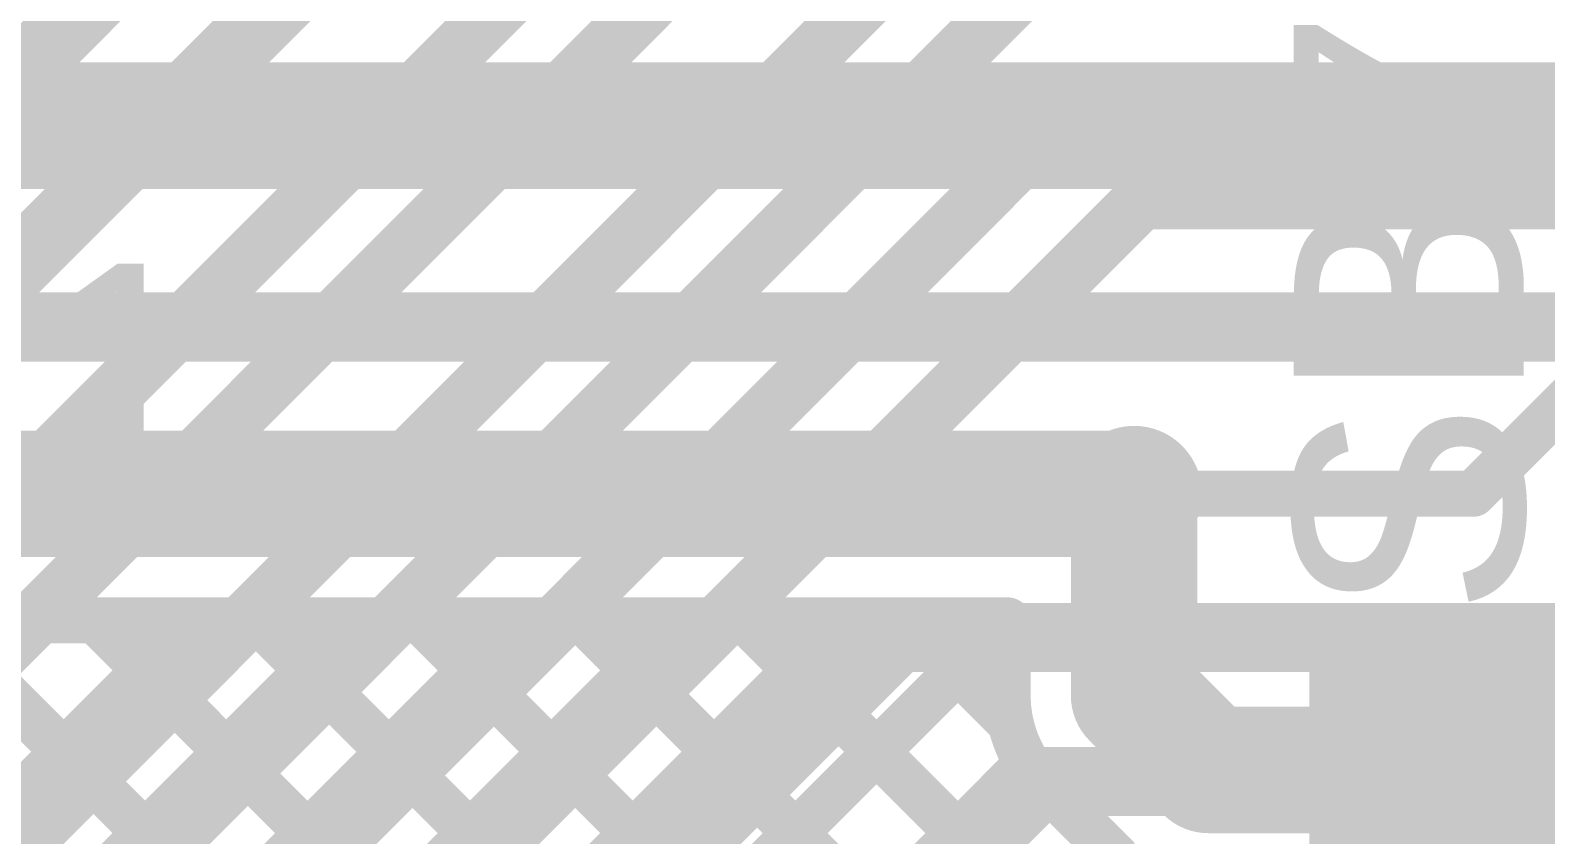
# Model space of a CAD drawing. Header units: millimetres. Extents: x -0.57 to 2.98, y -0.65 to 2.86.
# Drawn here: x 1.542 to 1.8056, y 1.4977 to 1.6376 of the extents above; entities that cross this region are included whole.
import ezdxf

# ---------------------------------------------------------------- set-up
doc = ezdxf.new("R2010")
doc.units = ezdxf.units.MM
doc.header["$MEASUREMENT"] = 0
for name, color, linetype in [('BottomLayer', 5, 'Continuous'), ('BottomSolder', 6, 'Continuous'), ('Mechanical2', 216, 'Continuous'), ('TopLayer', 1, 'Continuous'), ('TopOverlay', 2, 'Continuous'), ('TopPaste', 8, 'Continuous'), ('TopSolder', 216, 'Continuous'), ('ViaHoleLayer', 16, 'Continuous')]:
    doc.layers.add(name, color=color, linetype=linetype)
doc.styles.add('Arial', font='', dxfattribs={"height": 0.2})
doc.styles.get('Arial').set_extended_font_data('Arial')

# ---------------------------------------------------------------- blocks, each defined once
blk = doc.blocks.new('SOLDER_BRIDGE_126')
at = {"layer": 'TopLayer'}
for points in [[(-0.045, -0.0175), (-0.045, 0.0175), (-0.015, 0.0175), (-0.015, -0.0175)], [(0.015, -0.0175), (0.015, 0.0175), (0.045, 0.0175), (0.045, -0.0175)]]:
    blk.add_hatch(color=1, dxfattribs=at).paths.add_polyline_path(points)
at = {"layer": 'TopPaste'}
for points in [[(-0.045, -0.0175), (-0.045, 0.0175), (-0.015, 0.0175), (-0.015, -0.0175)], [(0.015, -0.0175), (0.015, 0.0175), (0.045, 0.0175), (0.045, -0.0175)]]:
    blk.add_hatch(color=8, dxfattribs=at).paths.add_polyline_path(points)
at = {"layer": 'TopSolder'}
for points in [[(-0.049, -0.0215), (-0.049, 0.0215), (-0.011, 0.0215), (-0.011, -0.0215)], [(0.011, -0.0215), (0.011, 0.0215), (0.049, 0.0215), (0.049, -0.0215)]]:
    blk.add_hatch(color=216, dxfattribs=at).paths.add_polyline_path(points)
at = {"layer": 'TopOverlay', "const_width": 0.005}
for points in [[(-0.05, -0.022), (-0.05, 0.022)], [(0.05, 0.022), (-0.05, 0.022)], [(0.05, -0.022), (0.05, 0.022)], [(0.05, -0.022), (-0.05, -0.022)]]:
    blk.add_lwpolyline(points, dxfattribs=at)
at = {"layer": 'TopOverlay', "const_width": 0.0025}
for points in [[(-0.05125, 0.022, 1), (-0.04875, 0.022, 1)], [(-0.05125, 0.022, 1), (-0.04875, 0.022, 1)], [(0.04875, 0.022, 1), (0.05125, 0.022, 1)], [(0.04875, 0.022, 1), (0.05125, 0.022, 1)], [(-0.05125, -0.022, 1), (-0.04875, -0.022, 1)], [(-0.05125, -0.022, 1), (-0.04875, -0.022, 1)], [(0.04875, -0.022, 1), (0.05125, -0.022, 1)], [(0.04875, -0.022, 1), (0.05125, -0.022, 1)]]:
    blk.add_lwpolyline(points, format="xyb", close=True, dxfattribs=at)
blk = doc.blocks.new('ESP32_WROVER_E_N8R8_292')
at = {"layer": 'TopOverlay', "const_width": 0.005}
for points in [[(0.35669, -0.49331), (0.35669, -0.48543)], [(-0.35197, -0.49331), (0.35669, -0.49331)]]:
    blk.add_lwpolyline(points, dxfattribs=at)
at = {"layer": 'TopOverlay', "const_width": 0.0025}
for points in [[(0.35544, -0.48543, 1), (0.35794, -0.48543, 1)], [(0.35544, -0.49331, 1), (0.35794, -0.49331, 1)], [(0.35544, -0.49331, 1), (0.35794, -0.49331, 1)]]:
    blk.add_lwpolyline(points, format="xyb", close=True, dxfattribs=at)

msp = doc.modelspace()

# ---------------------------------------------------------------- hatches: boundary and pattern name
at = {"layer": 'BottomLayer'}
h = msp.add_hatch(color=5, dxfattribs=at)
edge = h.paths.add_edge_path()
edge.add_arc((1.734, 1.557), 0.01181, 0, 360)
at = {"layer": 'BottomSolder'}
h = msp.add_hatch(color=6, dxfattribs=at)
edge = h.paths.add_edge_path()
edge.add_arc((1.734, 1.557), 0.00791, 0, 360)
at = {"layer": 'TopLayer'}
h = msp.add_hatch(color=1, dxfattribs=at)
edge = h.paths.add_edge_path()
edge.add_arc((1.734, 1.557), 0.01181, 0, 360)
at = {"layer": 'TopSolder'}
h = msp.add_hatch(color=216, dxfattribs=at)
edge = h.paths.add_edge_path()
edge.add_arc((1.734, 1.557), 0.00791, 0, 360)
at = {"layer": 'ViaHoleLayer'}
h = msp.add_hatch(color=16, dxfattribs=at)
edge = h.paths.add_edge_path()
edge.add_arc((1.734, 1.557), 0.00591, 0, 360)

# ---------------------------------------------------------------- linework, layer by layer
at = {"layer": 'BottomLayer'}
for points, const_width in [([(1.17884, 1.26884), (1.72292, 1.81292)], 0.012), ([(1.18581, 1.24281), (1.75, 1.807)], 0.012), ([(1.346, 1.364), (1.73048, 1.74848)], 0.01), ([(1.364, 1.35654), (1.73793, 1.73048)], 0.01), ([(1.487, 1.44246), (1.75154, 1.707)], 0.01), ([(1.505, 1.435), (1.759, 1.689)], 0.01), ([(1.53531, 1.43631), (1.725, 1.626)], 0.01), ([(1.725, 1.626), (1.98746, 1.626)], 0.01), ([(1.55531, 1.42803), (1.73528, 1.608)], 0.01), ([(1.73528, 1.608), (1.98, 1.608)], 0.01), ([(1.793, 1.557), (1.824, 1.588)], 0.008), ([(1.734, 1.557), (1.793, 1.557)], 0.008), ([(1.58, 1.419), (1.693, 1.532)], 0.012), ([(1.693, 1.532), (1.914, 1.532)], 0.012), ([(1.654, 1.443), (1.718, 1.507)], 0.012), ([(1.718, 1.507), (1.89, 1.507)], 0.012)]:
    msp.add_lwpolyline(points, dxfattribs=dict(at, const_width=const_width))
for points, const_width in [([(1.7225, 1.626, 1), (1.7275, 1.626, 1)], 0.005), ([(1.7225, 1.626, 1), (1.7275, 1.626, 1)], 0.005), ([(1.73278, 1.608, 1), (1.73778, 1.608, 1)], 0.005), ([(1.73278, 1.608, 1), (1.73778, 1.608, 1)], 0.005), ([(1.732, 1.557, 1), (1.736, 1.557, 1)], 0.004), ([(1.791, 1.557, 1), (1.795, 1.557, 1)], 0.004), ([(1.791, 1.557, 1), (1.795, 1.557, 1)], 0.004), ([(1.69, 1.532, 1), (1.696, 1.532, 1)], 0.006), ([(1.69, 1.532, 1), (1.696, 1.532, 1)], 0.006), ([(1.715, 1.507, 1), (1.721, 1.507, 1)], 0.006), ([(1.715, 1.507, 1), (1.721, 1.507, 1)], 0.006)]:
    msp.add_lwpolyline(points, format="xyb", close=True, dxfattribs=dict(at, const_width=const_width))
at = {"layer": 'Mechanical2', "const_width": 0.01}
msp.add_lwpolyline([(1.75783, 2.80917, -6.230382), (0.64896, 2.81029)], format="xyb", dxfattribs=at)
at = {"layer": 'TopLayer'}
for points, const_width in [([(1.459, 1.621), (1.889, 1.621)], 0.022), ([(1.437, 1.586), (1.81336, 1.586)], 0.012), ([(1.414, 1.557), (1.734, 1.557)], 0.022), ([(1.734, 1.52189), (1.734, 1.557)], 0.022), ([(1.414, 1.535), (1.712, 1.535)], 0.008), ([(1.45522, 1.44789), (1.54233, 1.535)], 0.008), ([(1.46936, 1.43375), (1.57061, 1.535)], 0.008), ([(1.48169, 1.41779), (1.59889, 1.535)], 0.008), ([(1.48169, 1.41779), (1.59889, 1.535)], 0.008), ([(1.48218, 1.39), (1.62718, 1.535)], 0.008), ([(1.51046, 1.39), (1.65546, 1.535)], 0.008), ([(1.52492, 1.535), (1.62012, 1.4398)], 0.008), ([(1.53875, 1.39), (1.68375, 1.535)], 0.008), ([(1.5532, 1.535), (1.63408, 1.45412)], 0.008), ([(1.56703, 1.39), (1.712, 1.53497)], 0.008), ([(1.58149, 1.535), (1.65089, 1.4656)], 0.008), ([(1.60977, 1.535), (1.70327, 1.4415)], 0.008), ([(1.63806, 1.535), (1.7295, 1.44356)], 0.008), ([(1.66634, 1.535), (1.72393, 1.47741)], 0.008), ([(1.69463, 1.535), (1.71253, 1.5171)], 0.008), ([(1.712, 1.52189), (1.712, 1.535)], 0.008), ([(1.734, 1.52189), (1.74689, 1.509)], 0.022), ([(1.74689, 1.509), (1.789, 1.509)], 0.022), ([(1.66704, 1.46172), (1.71542, 1.51011)], 0.008), ([(1.71848, 1.50629), (1.73129, 1.49348)], 0.008), ([(1.67681, 1.44321), (1.72919, 1.49559)], 0.008)]:
    msp.add_lwpolyline(points, dxfattribs=dict(at, const_width=const_width))
for points, const_width in [([(1.7285, 1.557, 1), (1.7395, 1.557, 1)], 0.011), ([(1.7285, 1.557, 1), (1.7395, 1.557, 1)], 0.011), ([(1.54033, 1.535, 1), (1.54433, 1.535, 1)], 0.004), ([(1.5512, 1.535, 1), (1.5552, 1.535, 1)], 0.004), ([(1.56861, 1.535, 1), (1.57261, 1.535, 1)], 0.004), ([(1.57949, 1.535, 1), (1.58349, 1.535, 1)], 0.004), ([(1.59689, 1.535, 1), (1.60089, 1.535, 1)], 0.004), ([(1.59689, 1.535, 1), (1.60089, 1.535, 1)], 0.004), ([(1.60777, 1.535, 1), (1.61177, 1.535, 1)], 0.004), ([(1.62518, 1.535, 1), (1.62918, 1.535, 1)], 0.004), ([(1.63606, 1.535, 1), (1.64006, 1.535, 1)], 0.004), ([(1.65346, 1.535, 1), (1.65746, 1.535, 1)], 0.004), ([(1.66434, 1.535, 1), (1.66834, 1.535, 1)], 0.004), ([(1.68175, 1.535, 1), (1.68575, 1.535, 1)], 0.004), ([(1.69263, 1.535, 1), (1.69663, 1.535, 1)], 0.004), ([(1.71, 1.535, 1), (1.714, 1.535, 1)], 0.004), ([(1.71, 1.535, 1), (1.714, 1.535, 1)], 0.004), ([(1.71, 1.53497, 1), (1.714, 1.53497, 1)], 0.004), ([(1.7285, 1.52189, 1), (1.7395, 1.52189, 1)], 0.011), ([(1.7285, 1.52189, 1), (1.7395, 1.52189, 1)], 0.011), ([(1.71, 1.52189, 1), (1.714, 1.52189, 1)], 0.004), ([(1.71, 1.52189, 1), (1.714, 1.52189, 1)], 0.004), ([(1.71, 1.52189, 1), (1.714, 1.52189, 1)], 0.004), ([(1.71053, 1.5171, 1), (1.71453, 1.5171, 1)], 0.004), ([(1.74139, 1.509, 1), (1.75239, 1.509, 1)], 0.011), ([(1.74139, 1.509, 1), (1.75239, 1.509, 1)], 0.011), ([(1.7835, 1.509, 1), (1.7945, 1.509, 1)], 0.011), ([(1.71342, 1.51011, 1), (1.71742, 1.51011, 1)], 0.004), ([(1.71644, 1.50633, 1), (1.72044, 1.50633, 1)], 0.004), ([(1.71648, 1.50629, 1), (1.72048, 1.50629, 1)], 0.004), ([(1.71648, 1.50629, 1), (1.72048, 1.50629, 1)], 0.004), ([(1.72719, 1.49559, 1), (1.73119, 1.49559, 1)], 0.004)]:
    msp.add_lwpolyline(points, format="xyb", close=True, dxfattribs=dict(at, const_width=const_width))
at = {"layer": 'TopLayer', "const_width": 0.008}
for points in [[(1.71848, 1.50629, -0.199566), (1.712, 1.52189)], [(1.71844, 1.50633, -0.198912), (1.712, 1.52189)]]:
    msp.add_lwpolyline(points, format="xyb", dxfattribs=at)

# ---------------------------------------------------------------- block references
msp.add_blockref('ESP32_WROVER_E_N8R8_292', (1.20349, 2.113))
at = {"rotation": 270}
msp.add_blockref('SOLDER_BRIDGE_126', (1.789, 1.479), dxfattribs=at)

# ---------------------------------------------------------------- texts
at = {"layer": 'TopOverlay', "style": 'Arial'}
msp.add_text('SB77', height=0.04, rotation=90, dxfattribs=at).set_placement((1.80179, 1.53569))
msp.add_text('U1', height=0.04, dxfattribs=at).set_placement((1.50234, 1.55701))

doc.saveas('drawing.dxf')
